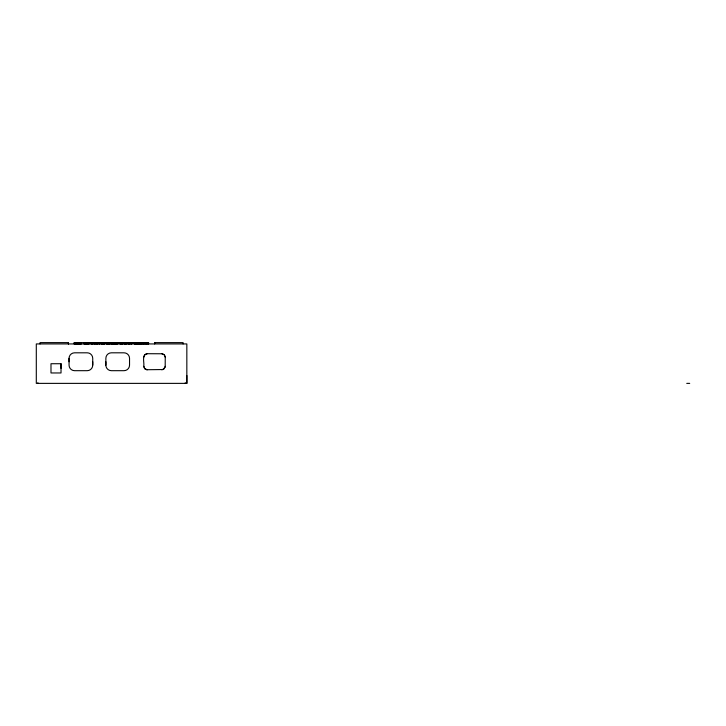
<?xml version="1.0" encoding="UTF-8"?>
<svg xmlns="http://www.w3.org/2000/svg" width="726" height="726" viewBox="0 0 726 726"><rect width="100%" height="100%" fill="white"/><g stroke="black" fill="none" stroke-linecap="round" stroke-linejoin="round"><path stroke-width="1.09" d="M61.02 368.345L61.02 363.726L50.992 363.726L50.992 372.964L61.02 372.964L61.02 363.726M68.462 343.28L68.462 343.933L68.462 342.627L40.039 342.627L40.039 343.933M69.061 361.748L69.061 358.326A5.518 5.518 0 0 1 74.587 352.809L87.202 352.809A5.518 5.518 0 0 1 92.728 358.326L92.728 365.169A5.518 5.518 0 0 1 87.202 370.687L74.587 370.687A5.518 5.518 0 0 1 69.061 365.169L69.061 358.326M92.728 365.169L92.728 361.748M105.869 365.169L105.869 358.326A5.518 5.518 0 0 1 111.396 352.809L124.019 352.809A5.518 5.518 0 0 1 129.537 358.326L129.537 365.169A5.518 5.518 0 0 1 124.019 370.687L111.396 370.687A5.518 5.518 0 0 1 105.869 365.169L105.869 361.748M154.683 343.28L154.683 342.627L183.097 342.627L183.097 343.933M185.266 383.373L185.266 382.72M186.836 383.373L186.836 343.933L36.3 343.933L36.3 383.373L186.836 383.373L186.836 375.487M143.784 357.165L144.801 354.724L147.242 353.707L162.415 353.771L164.475 354.987L165.247 357.165L165.183 366.957L163.06 369.543L146.616 369.725L144.565 368.509L143.784 366.331C144.51 362.8 141.325 354.379 147.242 353.707M165.247 366.331L164.23 368.772L161.789 369.788M686.751 383.373L689.7 383.373M161.789 353.707L164.23 354.724L165.247 357.165M147.242 369.788L144.801 368.772L143.784 366.331M154.683 342.627L154.683 343.933M148.594 343.933L148.594 342.627L74.152 342.627L74.152 343.933M148.431 342.627L148.431 343.933M148.186 342.627L148.186 343.933M148.059 342.627L148.059 343.933M147.814 342.627L147.75 343.933L147.641 342.627M146.298 342.627L146.271 343.933M146.08 342.627L146.08 343.933M145.98 342.627L145.98 343.933M144.955 342.627L144.955 343.933M144.22 342.627L144.22 343.933M143.694 342.627L143.694 343.933M143.521 342.627L143.521 343.933M143.14 342.627L143.149 343.933M142.205 342.627L142.205 343.933M141.879 342.627L141.879 343.933M141.606 342.627L141.661 343.933M141.479 342.627L141.425 343.933M141.334 342.627L141.343 343.933M141.18 342.627L141.089 343.933M141.016 342.627L141.016 343.933M140.871 342.627L140.871 343.933M140.608 342.627L140.726 343.933M140.59 342.627L140.535 343.933M139.664 342.627L139.628 343.933M139.537 342.627L139.537 343.933M138.23 342.627L138.23 343.933M138.149 342.627L138.067 343.933M138.013 342.627L137.967 343.933M137.486 342.627L137.486 343.933M137.087 342.627L137.087 343.933M136.424 342.627L136.424 343.933M136.279 342.627L136.279 343.933M135.653 342.627L135.753 343.933M135.036 342.627L135.036 343.933M134.855 342.627L134.855 343.933M134.464 342.627L134.464 343.933M134.292 342.627L134.346 343.933M131.696 342.627L131.778 343.933M131.533 342.627L131.533 343.933M130.136 342.627L130.136 343.933M129.954 342.627L129.954 343.933M129.337 342.627L129.337 343.933M128.384 342.627L128.384 343.933M127.84 342.627L127.84 343.933M126.578 342.627L126.578 343.933M125.879 343.933L125.816 342.627L125.752 343.933M125.489 342.627L125.489 343.933M125.271 342.627L125.271 343.933M125.026 342.627L125.026 343.933M124.799 342.627L124.799 343.933M124.709 342.627L124.709 343.933M124.228 342.627L124.182 343.933M124.11 342.627L124.11 343.933M121.678 342.627L121.641 343.933M121.523 342.627L121.523 343.933M121.324 342.627L121.324 343.933M120.861 342.627L120.861 343.933M120.707 342.627L120.652 343.933M119.173 342.627L119.173 343.933M117.249 342.627L117.249 343.933M117.158 342.627L117.158 343.933M116.496 342.627L116.523 343.933M115.969 342.627L115.969 343.933M115.634 342.627L115.634 343.933M115.425 342.627L115.425 343.933M115.189 342.627L115.162 343.933M114.772 342.627L114.772 343.933M114.055 342.627L114.118 343.933M113.601 342.627L113.565 343.933M113.174 342.627L113.174 343.933M112.684 342.627L112.648 343.933L112.494 342.627M112.094 342.627L112.094 343.933M111.505 342.627L111.559 343.933M111.359 342.627L111.359 343.933M111.178 342.627L111.178 343.933M110.951 342.627L110.951 343.933M109.644 342.627L109.744 343.933M109.544 342.627L109.508 343.933M109.317 342.627L109.363 343.933M109.245 342.627L109.245 343.933M109.145 342.627L109.145 343.933M108.954 342.627L108.954 343.933M108.746 342.627L108.746 343.933M107.829 342.627L107.829 343.933M107.303 342.627L107.23 343.933L107.112 342.627M107.012 342.627L106.985 343.933M106.776 342.627L106.776 343.933M104.689 342.627L104.689 343.933M104.335 342.627L104.335 343.933M104.036 342.627L104.036 343.933M103.936 342.627L103.936 343.933M103.119 342.627L103.119 343.933M102.992 342.627L102.992 343.933M102.883 342.627L102.883 343.933M102.738 342.627L102.738 343.933M102.511 342.627L102.62 343.933M101.749 342.627L101.749 343.933M101.622 342.627L101.622 343.933M101.259 342.627L101.259 343.933M99.834 342.627L99.834 343.933M99.725 342.627L99.725 343.933M98.99 342.627L98.908 343.933M97.928 342.627L97.81 343.933L97.765 342.627M97.366 342.627L97.366 343.933M97.193 342.627L97.193 343.933M96.758 342.627L96.848 343.933M96.023 342.627L96.023 343.933M95.578 342.627L95.569 343.933M94.344 342.627L94.344 343.933M94.135 342.627L94.135 343.933M93.1 342.627L93.1 343.933M92.402 342.627L92.402 343.933M92.266 342.627L92.266 343.933M91.839 342.627L91.839 343.933M91.621 342.627L91.621 343.933M91.022 342.627L91.022 343.933M88.908 342.627L88.908 343.933M88.772 342.627L88.808 343.933M88.717 342.627L88.717 343.933M88.563 342.627L88.563 343.933M87.383 342.627L87.383 343.933M87.184 342.627L87.184 343.933M86.485 342.627L86.458 343.933L86.312 342.627M86.203 342.627L86.203 343.933M85.205 342.627L85.205 343.933M85.069 342.627L85.069 343.933M84.915 342.627L84.915 343.933M81.357 342.627L81.357 343.933M80.822 342.627L80.786 343.933M80.568 342.627L80.568 343.933M80.414 342.627L80.441 343.933M80.259 342.627L80.259 343.933M79.379 342.627L79.379 343.933M79.252 342.627L79.252 343.933M78.835 342.627L78.835 343.933M78.435 342.627L78.435 343.933M78.29 342.627L78.29 343.933M78.09 342.627L78.09 343.933M77.882 342.627L77.882 343.933M77.746 342.627L77.746 343.933M77.546 342.627L77.546 343.933M77.156 342.627L77.11 343.933M76.947 342.627L77.074 343.933M76.294 342.627L76.294 343.933M75.921 342.627L75.921 343.933M75.54 342.627L75.54 343.933M75.332 342.627L75.332 343.933M74.842 342.627L74.842 343.933M74.524 342.627L74.524 343.933M74.342 342.627L74.342 343.933M37.879 382.72L37.879 383.373M128.674 343.933L128.656 342.627L128.611 343.933M124.473 343.933L124.473 342.627L124.391 343.933M122.612 343.933L122.612 342.627L122.576 343.933M112.33 343.933L112.33 342.627L112.249 343.933M107.648 343.933L107.648 342.627L107.611 343.933M85.859 343.933L85.859 342.627L85.84 343.933M84.198 343.933L84.198 342.627L84.152 343.933"/></g></svg>
